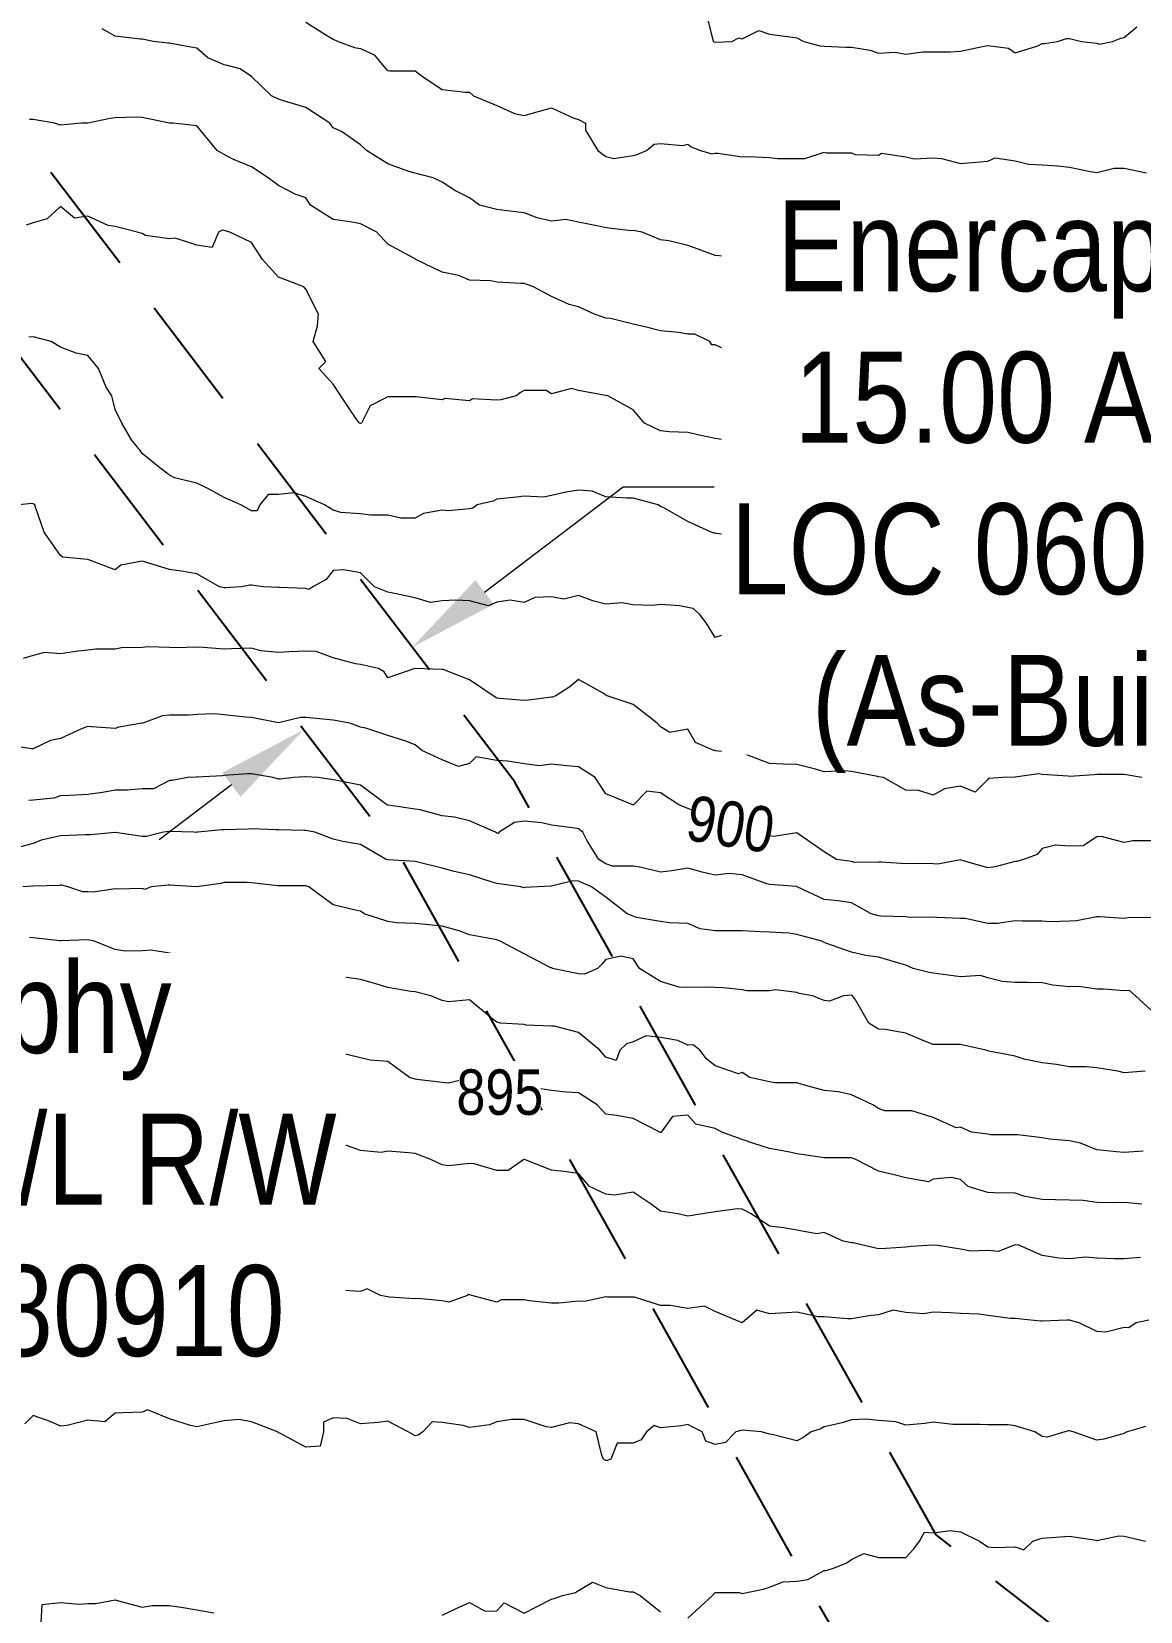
# Model space of a CAD drawing. Extents: x 537850 to 541798, y 6045627 to 6050132.
# Drawn here: x 540497.1 to 540619.1, y 6046927.3 to 6047101.1 of the extents above; entities that cross this region are included whole.
import ezdxf

# ---------------------------------------------------------------- set-up
doc = ezdxf.new("R2010")
doc.units = 0
doc.header["$LTSCALE"] = 5
doc.linetypes.add('DASHED2', pattern=[9.525, 6.35, -3.175])
doc.linetypes.add('foc-ACCESSROAD', pattern=[3.75, 2.5, -1.25])
doc.layers.add('C-RW-T', color=13, linetype='Continuous', lineweight=9)
doc.layers.add('F-AR-T', color=190, linetype='Continuous', lineweight=9)
doc.layers.add('Contour_Line_Intermediate', color=7, linetype='DASHED2', true_color=0xd9d9d9)
doc.layers.add('Contour_Line_Major', color=7, linetype='Continuous', true_color=0x6b6b6b)
doc.layers.add('F-AR', color=190, linetype='foc-ACCESSROAD')
doc.styles.add('80CG', font='ARIALN.TTF', dxfattribs={"height": 10})
doc.styles.get("Standard").update_dxf_attribs({"font": 'ARIALN.TTF'})
doc.dimstyles.new('Compass 5 000', dxfattribs={"dimscale": 5, "dimtxt": 9, "dimasz": 2, "dimexe": 0.2, "dimexo": 0.0625, "dimgap": 0.5, "dimtad": 0, "dimtih": 1, "dimtoh": 1, "dimzin": 0, "dimdsep": 46, "dimtxsty": '80CG', "dimcen": 0.1, "dimse1": 1, "dimse2": 1, "dimclrd": 256, "dimclrt": 256, "dimaunit": 1, "dimadec": 4, "dimazin": 0, "dimtfac": 0.06, "dimtofl": 0, "dimtmove": 0, "dimatfit": 1, "dimfxl": 0.2, "dimtolj": 1, "dimtzin": 0, "dimlwd": -1, "dimarcsym": 0})

# ---------------------------------------------------------------- blocks, each defined once
blk = doc.blocks.new('*D462')
at = {"layer": 'C-RW-T', "transparency": 16777216}
for p, q in [((540434.93, 6046972.53), (540443.89, 6046976.98)), ((540443.89, 6046976.98), (540453.89, 6046976.98)), ((540399.1, 6046954.75), (540390.14, 6046950.3))]:
    blk.add_line(p, q, dxfattribs=at)
for points in [[(540434.19, 6046974.03), (540435.67, 6046971.04), (540425.97, 6046968.09)], [(540398.36, 6046956.24), (540399.84, 6046953.26), (540408.06, 6046959.2)]]:
    blk.add_solid(points, dxfattribs=at)
at = {"layer": 'C-RW-T', "transparency": 16777216, "insert": (540493.43, 6046976.98), "char_height": 10, "attachment_point": 5, "style": '80CG', "bg_fill": 3, "box_fill_scale": 1.1, "bg_fill_color": 256, "bg_fill_true_color": 13158600, "bg_fill_transparency": 0}
blk.add_mtext('\\A1;Murphy\\P20.00 P/L R/W\\PPLA 180910', dxfattribs=at)
blk = doc.blocks.new('*D464')
at = {"layer": 'F-AR-T', "transparency": 16777216}
for p, q in [((540546.95, 6047039.43), (540562.2, 6047051.03)), ((540562.2, 6047051.03), (540572.2, 6047051.03)), ((540519.1, 6047018.24), (540511.14, 6047012.18))]:
    blk.add_line(p, q, dxfattribs=at)
for points in [[(540545.94, 6047040.75), (540547.96, 6047038.1), (540538.99, 6047033.37)], [(540518.09, 6047019.56), (540520.11, 6047016.91), (540527.06, 6047024.29)]]:
    blk.add_solid(points, dxfattribs=at)
at = {"layer": 'F-AR-T', "transparency": 16777216, "insert": (540606.5, 6047051.03), "char_height": 10, "attachment_point": 5, "style": '80CG', "bg_fill": 3, "box_fill_scale": 1.1, "bg_fill_color": 256, "bg_fill_true_color": 13158600, "bg_fill_transparency": 0}
blk.add_mtext('\\A1;Enercapita\\P15.00 A/R\\PLOC 060237\\P(As-Built)', dxfattribs=at)

msp = doc.modelspace()

# ---------------------------------------------------------------- linework, layer by layer
at = {"layer": 'Contour_Line_Intermediate', "linetype": 'Continuous', "lineweight": 13, "flags": 128}
for points, elevation in [([(540620.295, 6047072.2), (540618.793, 6047073.018), (540617.296, 6047073.287), (540617.027, 6047073.287), (540614.296, 6047073.126), (540614.2, 6047073.114), (540611.296, 6047073.48), (540610.855, 6047073.459), (540608.296, 6047073.839), (540607.289, 6047074.025), (540605.296, 6047074.191), (540603.99, 6047074.325), (540602.296, 6047074.281), (540601.192, 6047074.123), (540599.296, 6047073.852), (540598.535, 6047073.78), (540596.297, 6047074.243), (540594.745, 6047074.57), (540593.297, 6047074.274), (540591.894, 6047074.421), (540590.297, 6047074.51), (540588.278, 6047075.037), (540587.297, 6047075.202), (540585.458, 6047074.858), (540584.297, 6047074.968), (540582.142, 6047075.174), (540581.297, 6047075.35), (540578.732, 6047075.584), (540578.297, 6047075.588), (540575.929, 6047076.018), (540575.298, 6047076.176), (540575.068, 6047076.248), (540572.298, 6047076.478), (540570.434, 6047077.155), (540569.298, 6047077.567), (540567.233, 6047078.083), (540566.298, 6047078.177), (540564.271, 6047079.018), (540563.298, 6047079.207), (540563.125, 6047079.191), (540560.298, 6047079.513), (540559.658, 6047079.659), (540557.298, 6047080.124), (540555.9, 6047080.416), (540554.299, 6047080.245), (540552.723, 6047080.593), (540551.299, 6047081.148), (540548.851, 6047081.466), (540548.299, 6047081.537), (540546.376, 6047082.018), (540545.299, 6047082.796), (540543.743, 6047083.574), (540542.299, 6047084.537), (540541.289, 6047085.018), (540539.299, 6047085.528), (540538.601, 6047085.716), (540536.299, 6047086.536), (540533.959, 6047088.018), (540533.3, 6047088.638), (540531.222, 6047090.096), (540530.3, 6047090.498), (540529.94, 6047091.018), (540527.3, 6047092.734), (540524.849, 6047093.469), (540524.3, 6047093.668), (540523.519, 6047094.017), (540521.3, 6047096.17), (540520.075, 6047097.017), (540518.666, 6047097.383), (540518.3, 6047097.461), (540516.497, 6047098.214), (540515.3, 6047099.279), (540514.654, 6047099.371), (540512.301, 6047099.841), (540512.116, 6047099.832), (540510.545, 6047100.017), (540509.301, 6047100.266), (540509.064, 6047100.254), (540506.301, 6047100.599), (540504.904, 6047101.415)], 905.957), ([(540527.3, 6047102.155), (540529.67, 6047100.646), (540530.3, 6047100.269), (540530.837, 6047100.017), (540532.647, 6047099.364), (540533.3, 6047099.247), (540534.82, 6047098.538), (540536.087, 6047097.017), (540536.299, 6047096.827), (540536.523, 6047096.793), (540539.299, 6047096.793), (540540.137, 6047096.179), (540542.299, 6047094.724), (540544.87, 6047094.447), (540545.299, 6047094.447), (540545.731, 6047094.017), (540548.299, 6047092.958), (540550.225, 6047092.091), (540551.299, 6047091.861), (540552.976, 6047092.34), (540554.299, 6047092.719), (540556.693, 6047091.623), (540557.298, 6047091.435), (540558.064, 6047091.018), (540558.064, 6047090.252), (540559.405, 6047088.018), (540560.298, 6047087.363), (540561.165, 6047087.151), (540563.298, 6047087.467), (540563.746, 6047087.57), (540564.751, 6047088.018), (540565.588, 6047088.728), (540566.298, 6047088.806), (540568.755, 6047088.561), (540569.298, 6047088.716), (540569.691, 6047088.411), (540570.717, 6047088.018), (540571.931, 6047087.651), (540572.298, 6047087.727), (540572.605, 6047087.711), (540575.298, 6047087.321), (540575.962, 6047087.353), (540578.297, 6047087.25), (540579.172, 6047087.143), (540581.297, 6047087.132), (540582.183, 6047087.132), (540584.297, 6047087.834), (540584.548, 6047087.767), (540587.297, 6047087.767), (540587.72, 6047087.595), (540590.297, 6047087.504), (540590.593, 6047087.722), (540593.297, 6047087.33), (540594.211, 6047087.104), (540596.297, 6047087.213), (540597.192, 6047087.122), (540599.296, 6047086.59), (540600.613, 6047086.701), (540602.296, 6047086.843), (540603.102, 6047087.212), (540605.296, 6047086.888), (540606.796, 6047086.518), (540608.296, 6047086.426), (540609.992, 6047086.322), (540611.296, 6047086.171), (540613.612, 6047085.701), (540614.296, 6047085.61), (540616.22, 6047086.093), (540617.296, 6047086.093), (540619.762, 6047085.551)], 906.956), ([(540571.547, 6047102.267), (540572.08, 6047100.017), (540572.298, 6047099.93), (540574.142, 6047100.017), (540574.913, 6047100.402), (540575.298, 6047100.306), (540577.104, 6047101.21), (540578.297, 6047100.813), (540580.807, 6047100.507), (540581.297, 6047100.404), (540582.072, 6047100.017), (540583.813, 6047099.533), (540584.297, 6047099.511), (540586.683, 6047099.403), (540587.297, 6047099.403), (540589.345, 6047099.065), (540590.297, 6047098.742), (540592.112, 6047098.833), (540593.297, 6047098.611), (540595.146, 6047098.866), (540596.297, 6047098.884), (540598.163, 6047098.884), (540599.296, 6047098.959), (540601.724, 6047099.445), (540602.296, 6047099.559), (540604.562, 6047099.283), (540605.296, 6047098.782), (540607.817, 6047099.539), (540608.296, 6047099.808), (540608.535, 6047099.778), (540609.972, 6047100.017), (540610.965, 6047100.348), (540611.296, 6047100.348), (540612.602, 6047100.017), (540614.296, 6047099.815), (540614.582, 6047099.731), (540616.013, 6047100.017), (540616.929, 6047100.383), (540617.296, 6047100.444), (540618.697, 6047101.616)], 907.956), ([(540620.295, 6047048.681), (540617.403, 6047049.02), (540617.296, 6047049.025), (540617.289, 6047049.026), (540614.296, 6047049.026), (540614.286, 6047049.029), (540614.064, 6047049.02), (540611.623, 6047048.693), (540611.296, 6047048.884), (540608.432, 6047048.884), (540608.296, 6047048.894), (540608.062, 6047049.02), (540605.296, 6047050.095), (540603.99, 6047050.326), (540602.296, 6047050.698), (540600.303, 6047051.013), (540599.296, 6047051.214), (540596.37, 6047051.946), (540596.297, 6047051.935), (540594.928, 6047052.019), (540593.297, 6047052.101), (540593.178, 6047052.138), (540592.642, 6047052.019), (540590.557, 6047051.759), (540590.297, 6047051.773), (540588.683, 6047052.019), (540587.297, 6047052.355), (540586.721, 6047052.595), (540584.297, 6047053.322), (540582.435, 6047053.881), (540581.297, 6047054.223), (540578.6, 6047054.717), (540578.297, 6047054.666), (540577.944, 6047055.019), (540575.298, 6047055.829), (540574.261, 6047056.056), (540572.298, 6047056.338), (540570.903, 6047056.625), (540569.298, 6047056.979), (540567.238, 6047057.079), (540566.298, 6047057.166), (540564.544, 6047058.019), (540563.298, 6047059.476), (540560.52, 6047061.019), (540560.298, 6047061.062), (540560.25, 6047061.067), (540557.298, 6047061.597), (540556.5, 6047061.817), (540554.299, 6047061.24), (540553.709, 6047061.609), (540551.299, 6047061.609), (540550.906, 6047061.412), (540550.417, 6047061.019), (540548.745, 6047060.573), (540548.299, 6047060.549), (540545.622, 6047060.697), (540545.299, 6047060.471), (540542.576, 6047060.742), (540542.299, 6047060.604), (540539.384, 6047060.935), (540539.299, 6047060.907), (540536.412, 6047060.907), (540536.299, 6047060.907), (540534.374, 6047059.945), (540533.412, 6047058.019), (540533.318, 6047058.001), (540533.3, 6047057.999), (540533.209, 6047058.019), (540532.834, 6047058.484), (540531.125, 6047061.019), (540530.3, 6047062.324), (540528.711, 6047064.019), (540529.505, 6047064.813), (540528.101, 6047067.019), (540528.573, 6047068.746), (540528.67, 6047070.019), (540527.3, 6047072.749), (540527.08, 6047073.018), (540524.3, 6047074.077), (540522.532, 6047076.018), (540521.3, 6047077.911), (540518.927, 6047079.018), (540518.3, 6047079.222), (540518.08, 6047079.239), (540517.687, 6047079.018), (540516.982, 6047077.337), (540515.3, 6047077.596), (540512.934, 6047078.384), (540512.301, 6047078.294), (540509.646, 6047078.673), (540509.301, 6047078.87), (540508.754, 6047079.018), (540506.301, 6047079.654), (540505.564, 6047079.755), (540503.301, 6047080.81), (540501.846, 6047080.563), (540500.301, 6047081.874), (540498.836, 6047080.483), (540497.301, 6047080.05), (540496.513, 6047079.806)], 903.957), ([(540619.189, 6047038.127), (540617.296, 6047037.787), (540616.493, 6047037.823), (540614.296, 6047037.922), (540613.5, 6047037.816), (540611.296, 6047037.964), (540610.082, 6047038.234), (540608.296, 6047038.52), (540606.42, 6047038.896), (540605.296, 6047039.156), (540602.999, 6047039.317), (540602.296, 6047039.144), (540599.433, 6047039.884), (540599.296, 6047039.924), (540597.339, 6047040.02), (540596.297, 6047040.107), (540596.213, 6047040.104), (540593.297, 6047040.426), (540592.941, 6047040.375), (540592.16, 6047040.02), (540590.711, 6047039.606), (540590.297, 6047039.516), (540589.17, 6047040.02), (540587.297, 6047042.6), (540585.086, 6047042.231), (540584.297, 6047042.626), (540583.377, 6047043.02), (540581.297, 6047043.54), (540580.603, 6047043.714), (540578.297, 6047044.218), (540576.178, 6047045.139), (540575.298, 6047045.522), (540572.42, 6047045.898), (540572.298, 6047045.918), (540572.199, 6047045.921), (540571.866, 6047046.02), (540570.121, 6047046.843), (540569.298, 6047047.195), (540566.594, 6047048.724), (540566.298, 6047048.866), (540566.038, 6047049.02), (540563.298, 6047049.783), (540562.568, 6047049.75), (540560.298, 6047049.931), (540558.779, 6047050.539), (540557.298, 6047050.631), (540555.896, 6047050.422), (540554.299, 6047050.062), (540553.43, 6047049.889), (540551.299, 6047050.001), (540550.452, 6047049.867), (540548.299, 6047049.652), (540547.889, 6047049.43), (540546.129, 6047049.02), (540545.646, 6047048.672), (540545.299, 6047048.578), (540542.954, 6047048.364), (540542.299, 6047048.458), (540540.248, 6047048.071), (540539.299, 6047047.574), (540537.745, 6047047.574), (540536.299, 6047047.887), (540534.433, 6047047.887), (540533.3, 6047048.029), (540531.135, 6047048.185), (540530.3, 6047048.437), (540529.353, 6047049.02), (540527.3, 6047049.94), (540525.966, 6047050.354), (540524.3, 6047050.169), (540523.147, 6047050.172), (540522.221, 6047049.02), (540521.951, 6047048.368), (540521.3, 6047048.356), (540520.155, 6047049.02), (540518.3, 6047049.844), (540516.495, 6047050.825), (540515.3, 6047051.406), (540512.843, 6047052.019), (540512.301, 6047052.291), (540511.215, 6047053.105), (540509.301, 6047054.671), (540509.053, 6047055.019), (540508.127, 6047056.193), (540507.036, 6047058.019), (540506.301, 6047059.506), (540505.945, 6047061.019), (540505.344, 6047061.976), (540504.475, 6047064.019), (540503.301, 6047065.454), (540502.021, 6047065.739), (540500.301, 6047066.384), (540499.291, 6047067.019), (540497.301, 6047067.519), (540496.825, 6047067.495)], 902.957), ([(540620.295, 6047026.078), (540618.299, 6047027.017), (540617.296, 6047027.414), (540615.435, 6047026.882), (540614.296, 6047027.089), (540612.311, 6047027.006), (540611.296, 6047026.47), (540609.743, 6047026.573), (540608.296, 6047026.332), (540607.085, 6047026.231), (540605.296, 6047026.652), (540603.511, 6047026.806), (540602.296, 6047027.266), (540599.601, 6047028.021), (540599.422, 6047028.146), (540599.296, 6047028.234), (540598.87, 6047028.021), (540597.155, 6047027.163), (540596.297, 6047027.306), (540594.32, 6047028.021), (540593.756, 6047028.48), (540593.297, 6047028.761), (540590.392, 6047028.116), (540590.297, 6047028.095), (540588.312, 6047029.036), (540588.151, 6047031.02), (540587.297, 6047031.68), (540586.637, 6047031.68), (540584.297, 6047031.942), (540583.26, 6047032.058), (540581.297, 6047032.37), (540579.434, 6047032.883), (540578.297, 6047032.726), (540576.354, 6047034.02), (540575.298, 6047034.724), (540574.241, 6047035.077), (540572.298, 6047034.429), (540571.33, 6047036.052), (540570.582, 6047037.02), (540569.889, 6047037.611), (540569.298, 6047037.746), (540568.405, 6047037.913), (540566.298, 6047038.063), (540565.373, 6047037.945), (540563.298, 6047038.029), (540562.065, 6047038.254), (540560.298, 6047038.112), (540558.861, 6047038.458), (540557.298, 6047039.063), (540555.654, 6047038.665), (540554.299, 6047038.921), (540552.475, 6047038.844), (540551.299, 6047038.281), (540549.762, 6047038.557), (540548.299, 6047038.308), (540547.395, 6047037.924), (540545.299, 6047038.474), (540543.778, 6047038.541), (540542.299, 6047038.469), (540541.017, 6047038.302), (540539.299, 6047038.793), (540537.043, 6047039.277), (540536.299, 6047039.436), (540534.832, 6047040.02), (540533.3, 6047041.552), (540531.424, 6047041.896), (540530.3, 6047041.826), (540529.514, 6047040.805), (540528.042, 6047040.02), (540527.619, 6047039.701), (540527.3, 6047039.843), (540524.39, 6047039.93), (540524.3, 6047039.921), (540522.599, 6047040.02), (540521.3, 6047040.18), (540521.113, 6047040.207), (540520.178, 6047040.02), (540518.418, 6047039.902), (540518.3, 6047039.89), (540517.799, 6047040.02), (540515.3, 6047041.459), (540513.6, 6047041.721), (540512.301, 6047041.921), (540509.555, 6047042.766), (540509.301, 6047042.829), (540506.935, 6047042.386), (540506.301, 6047041.891), (540503.308, 6047043.013), (540503.301, 6047043.016), (540503.298, 6047043.017), (540503.264, 6047043.02), (540500.571, 6047043.29), (540500.301, 6047043.444), (540498.52, 6047046.02), (540497.538, 6047048.783), (540497.467, 6047049.02), (540497.301, 6047049.16), (540497.129, 6047049.192), (540495.756, 6047049.02)], 901.957), ([(540619.252, 6047019.021), (540617.296, 6047019.352), (540616.94, 6047019.377), (540614.296, 6047019.377), (540613.985, 6047019.331), (540611.296, 6047019.157), (540611.15, 6047019.167), (540608.296, 6047019.371), (540607.887, 6047019.43), (540605.296, 6047019.059), (540605.262, 6047019.055), (540603.942, 6047019.021), (540602.389, 6047018.929), (540602.296, 6047018.825), (540600.895, 6047017.423), (540599.296, 6047018.081), (540597.546, 6047017.772), (540596.297, 6047017.099), (540594.702, 6047017.615), (540593.297, 6047017.648), (540590.826, 6047019.021), (540590.297, 6047019.123), (540590.176, 6047019.142), (540587.297, 6047019.687), (540586.547, 6047019.771), (540584.297, 6047019.673), (540583.36, 6047019.958), (540581.297, 6047020.449), (540579.811, 6047020.508), (540578.297, 6047020.567), (540575.799, 6047021.519), (540575.298, 6047021.637), (540572.333, 6047021.986), (540572.298, 6047021.995), (540572.278, 6047022.001), (540572.174, 6047022.021), (540570.153, 6047022.876), (540569.298, 6047024.351), (540567.342, 6047023.977), (540566.298, 6047024.594), (540565.948, 6047025.021), (540563.298, 6047027.068), (540560.441, 6047028.021), (540560.298, 6047028.109), (540560.012, 6047028.307), (540557.298, 6047029.814), (540556.317, 6047029.002), (540554.793, 6047028.021), (540554.429, 6047027.89), (540554.299, 6047027.882), (540551.767, 6047027.552), (540551.299, 6047027.513), (540548.58, 6047027.74), (540548.299, 6047027.752), (540547.902, 6047028.021), (540545.299, 6047029.782), (540542.406, 6047030.914), (540542.299, 6047030.927), (540539.302, 6047031.018), (540539.299, 6047031.016), (540539.29, 6047031.011), (540536.299, 6047030.015), (540535.922, 6047030.643), (540535.294, 6047031.02), (540533.3, 6047031.469), (540532.765, 6047031.555), (540530.3, 6047032.216), (540528.432, 6047032.889), (540527.3, 6047032.944), (540525.466, 6047032.854), (540524.3, 6047032.798), (540522.339, 6047032.981), (540521.3, 6047033.279), (540519.125, 6047033.196), (540518.3, 6047033.165), (540515.993, 6047033.327), (540515.3, 6047033.385), (540513.022, 6047033.299), (540512.301, 6047033.324), (540509.913, 6047033.408), (540509.301, 6047033.333), (540507.03, 6047033.291), (540506.301, 6047033.136), (540504.185, 6047033.136), (540503.301, 6047033.041), (540502.203, 6047032.923), (540500.301, 6047032.631), (540498.528, 6047032.793), (540497.301, 6047032.454), (540496.188, 6047032.134)], 900.957), ([(540620.295, 6047003.63), (540617.721, 6047003.596), (540617.296, 6047003.505), (540614.597, 6047003.72), (540614.296, 6047003.707), (540612.067, 6047003.251), (540611.296, 6047003.236), (540609.164, 6047003.154), (540608.296, 6047003.241), (540606.077, 6047003.241), (540605.296, 6047003.266), (540603.364, 6047002.954), (540602.296, 6047002.955), (540599.811, 6047003.507), (540599.296, 6047003.525), (540596.704, 6047003.614), (540596.297, 6047003.653), (540593.686, 6047003.632), (540593.297, 6047003.702), (540590.545, 6047003.774), (540590.297, 6047003.808), (540589.478, 6047004.022), (540587.297, 6047005.243), (540585.86, 6047005.458), (540584.297, 6047005.623), (540581.344, 6047007.022), (540581.297, 6047007.033), (540581.285, 6047007.033), (540578.297, 6047007.248), (540577.98, 6047007.339), (540575.298, 6047008.331), (540573.854, 6047008.465), (540572.298, 6047008.288), (540570.895, 6047008.619), (540569.298, 6047009.065), (540567.561, 6047008.759), (540566.298, 6047008.619), (540564.196, 6047009.124), (540563.298, 6047009.296), (540561.024, 6047009.296), (540560.298, 6047009.538), (540559.53, 6047010.021), (540558.249, 6047012.071), (540557.755, 6047013.021), (540557.298, 6047013.379), (540556.875, 6047013.445), (540554.299, 6047013.795), (540553.257, 6047014.062), (540551.299, 6047014.218), (540550.23, 6047014.091), (540548.558, 6047013.021), (540548.457, 6047012.863), (540548.299, 6047012.903), (540548.156, 6047013.021), (540545.299, 6047014.267), (540543.658, 6047014.662), (540542.299, 6047014.834), (540539.856, 6047015.464), (540539.299, 6047015.566), (540536.344, 6047015.976), (540536.299, 6047015.985), (540536.183, 6047016.021), (540533.3, 6047018.184), (540530.564, 6047018.757), (540530.3, 6047018.764), (540528.631, 6047019.021), (540527.3, 6047019.11), (540527.211, 6047019.11), (540525.969, 6047019.021), (540524.467, 6047018.854), (540524.3, 6047018.854), (540523.685, 6047019.021), (540521.3, 6047019.439), (540520.868, 6047019.453), (540518.3, 6047019.269), (540518.105, 6047019.216), (540515.3, 6047019.082), (540515.233, 6047019.088), (540514.261, 6047019.021), (540512.602, 6047018.72), (540512.301, 6047018.694), (540510.518, 6047017.803), (540509.301, 6047017.803), (540507.68, 6047017.642), (540506.301, 6047017.657), (540504.938, 6047017.385), (540503.301, 6047017.151), (540501.337, 6047017.057), (540500.301, 6047017.008), (540499.569, 6047016.754), (540497.301, 6047016.555), (540496.806, 6047016.517)], 898.957), ([(540620.295, 6046993.395), (540618.555, 6046995.022), (540617.874, 6046995.601), (540617.296, 6046995.558), (540615.037, 6046995.763), (540614.296, 6046995.763), (540612.305, 6046996.032), (540611.296, 6046996.004), (540609.473, 6046996.199), (540608.296, 6046996.426), (540606.759, 6046996.485), (540605.296, 6046996.485), (540603.866, 6046996.592), (540602.296, 6046997.003), (540601.515, 6046997.241), (540599.296, 6046997.102), (540598.501, 6046997.226), (540596.297, 6046997.494), (540595.837, 6046997.562), (540594.096, 6046998.022), (540593.297, 6046998.371), (540592.776, 6046998.543), (540590.297, 6046999.265), (540588.872, 6046999.447), (540587.297, 6046999.827), (540584.499, 6047000.82), (540584.297, 6047000.898), (540584.063, 6047001.022), (540581.297, 6047001.764), (540580.409, 6047001.91), (540578.297, 6047002.012), (540577.249, 6047002.071), (540575.298, 6047002.179), (540574.14, 6047002.179), (540572.298, 6047002.179), (540570.652, 6047002.376), (540569.298, 6047002.972), (540567.276, 6047003.044), (540566.298, 6047003.197), (540563.674, 6047003.646), (540563.298, 6047003.795), (540562.633, 6047004.022), (540560.298, 6047005.865), (540558.729, 6047007.022), (540557.298, 6047007.631), (540556.644, 6047007.676), (540554.299, 6047007.084), (540554.253, 6047007.067), (540552.776, 6047007.022), (540551.391, 6047006.929), (540551.299, 6047006.908), (540550.93, 6047007.022), (540548.299, 6047007.367), (540547.787, 6047007.534), (540545.299, 6047008.308), (540543.618, 6047008.702), (540542.299, 6047009.075), (540539.599, 6047009.722), (540539.299, 6047009.784), (540536.343, 6047009.978), (540536.299, 6047009.982), (540536.143, 6047010.021), (540533.3, 6047011.646), (540531.346, 6047011.975), (540530.3, 6047012.26), (540528.269, 6047013.021), (540527.3, 6047013.197), (540527.124, 6047013.197), (540524.3, 6047013.28), (540524.038, 6047013.284), (540521.3, 6047013.395), (540520.956, 6047013.366), (540518.3, 6047013.294), (540518.058, 6047013.264), (540515.398, 6047013.021), (540515.316, 6047013.006), (540515.3, 6047012.999), (540514.962, 6047013.021), (540512.301, 6047013.088), (540512.234, 6047013.088), (540511.635, 6047013.021), (540509.768, 6047012.554), (540509.301, 6047012.554), (540506.348, 6047012.974), (540506.301, 6047012.981), (540503.611, 6047012.712), (540503.301, 6047012.712), (540503.005, 6047012.725), (540500.301, 6047012.613), (540498.169, 6047012.154), (540497.301, 6047011.757), (540495.913, 6047011.41)], 897.957), ([(540619.61, 6046986.708), (540617.296, 6046986.552), (540616.607, 6046986.711), (540614.296, 6046987.097), (540613.117, 6046987.201), (540611.296, 6046987.211), (540609.843, 6046987.475), (540608.296, 6046987.63), (540606.286, 6046988.032), (540605.296, 6046988.363), (540602.4, 6046988.919), (540602.296, 6046988.951), (540602.095, 6046989.022), (540599.296, 6046989.674), (540598.674, 6046989.645), (540596.297, 6046989.645), (540595.264, 6046990.055), (540593.297, 6046990.913), (540591.029, 6046991.29), (540590.297, 6046991.357), (540589.231, 6046992.022), (540587.751, 6046994.568), (540587.437, 6046995.022), (540587.357, 6046995.082), (540587.297, 6046995.089), (540586.424, 6046995.022), (540584.877, 6046994.442), (540584.297, 6046994.49), (540583.021, 6046995.022), (540581.558, 6046995.283), (540581.297, 6046995.381), (540578.945, 6046995.67), (540578.297, 6046995.551), (540575.826, 6046995.551), (540575.298, 6046995.668), (540573.179, 6046995.904), (540572.298, 6046995.934), (540571.369, 6046995.951), (540569.298, 6046995.915), (540568.336, 6046995.984), (540566.298, 6046996.59), (540563.974, 6046998.022), (540563.298, 6046999.087), (540561.954, 6046999.366), (540560.298, 6046999.016), (540559.839, 6046998.482), (540559.358, 6046998.022), (540557.923, 6046997.398), (540557.298, 6046997.434), (540554.407, 6046998.022), (540554.299, 6046998.082), (540554.227, 6046998.094), (540551.299, 6046999.638), (540548.676, 6047001.022), (540548.299, 6047001.159), (540548.108, 6047001.213), (540545.299, 6047001.724), (540544.168, 6047002.153), (540542.299, 6047002.676), (540540.47, 6047002.851), (540539.299, 6047002.963), (540537.277, 6047003.044), (540536.299, 6047003.184), (540533.693, 6047004.022), (540533.3, 6047004.344), (540532.915, 6047004.406), (540530.3, 6047005.014), (540527.623, 6047007.022), (540527.3, 6047007.105), (540527.203, 6047007.119), (540524.3, 6047007.119), (540524.208, 6047007.114), (540521.3, 6047007.435), (540520.848, 6047007.474), (540518.3, 6047007.474), (540517.933, 6047007.389), (540515.3, 6047007.023), (540515.299, 6047007.023), (540512.301, 6047007.193), (540512.129, 6047007.193), (540510.29, 6047007.022), (540509.597, 6047006.725), (540509.301, 6047006.824), (540506.571, 6047006.752), (540506.301, 6047006.803), (540503.899, 6047006.424), (540503.301, 6047006.473), (540502.753, 6047006.473), (540501.108, 6047007.022), (540500.453, 6047007.173), (540500.301, 6047007.178), (540500.18, 6047007.143), (540497.301, 6047007.08), (540497.243, 6047007.08), (540496.167, 6047007.022)], 896.957), ([(540619.404, 6046977.914), (540617.296, 6046977.771), (540616.47, 6046977.849), (540614.296, 6046978.052), (540612.51, 6046978.808), (540611.296, 6046979.049), (540609.078, 6046979.241), (540608.296, 6046979.392), (540605.619, 6046979.701), (540605.296, 6046979.726), (540602.586, 6046979.734), (540602.296, 6046979.782), (540600.493, 6046980.023), (540599.296, 6046980.555), (540598.818, 6046980.502), (540596.297, 6046981.622), (540593.95, 6046982.369), (540593.297, 6046982.355), (540590.965, 6046982.355), (540590.297, 6046982.601), (540589.639, 6046983.023), (540587.297, 6046984.123), (540585.866, 6046984.453), (540584.297, 6046984.596), (540582.132, 6046985.188), (540581.297, 6046985.443), (540578.867, 6046985.453), (540578.297, 6046985.537), (540576.128, 6046986.023), (540575.298, 6046986.576), (540574.883, 6046986.438), (540572.298, 6046987.299), (540571.345, 6046988.07), (540570.626, 6046989.022), (540569.893, 6046989.618), (540569.298, 6046989.584), (540568.221, 6046990.1), (540566.298, 6046990.445), (540564.717, 6046990.603), (540563.298, 6046989.952), (540562.578, 6046989.743), (540561.845, 6046989.022), (540561.432, 6046987.888), (540560.298, 6046988.249), (540559.644, 6046989.022), (540557.298, 6046990.977), (540554.655, 6046991.666), (540554.299, 6046991.665), (540551.536, 6046991.785), (540551.299, 6046991.859), (540548.684, 6046992.022), (540548.299, 6046992.099), (540547.898, 6046992.424), (540545.299, 6046994.569), (540542.964, 6046994.358), (540542.299, 6046994.491), (540541.03, 6046995.022), (540539.299, 6046995.457), (540538.827, 6046995.495), (540536.299, 6046995.946), (540535.006, 6046996.315), (540533.3, 6046996.803), (540531.236, 6046997.085), (540530.3, 6046997.151), (540527.893, 6046997.429), (540527.3, 6046997.402), (540524.807, 6046997.515), (540524.3, 6046997.578), (540521.525, 6046997.798), (540521.3, 6046997.786), (540520.059, 6046998.022), (540518.3, 6046998.587), (540517.773, 6046998.549), (540515.3, 6046998.979), (540514.124, 6046999.198), (540512.301, 6046999.701), (540510.289, 6047000.033), (540509.301, 6046999.963), (540507.413, 6046999.91), (540506.301, 6047000.117), (540503.993, 6047001.022), (540503.301, 6047001.173), (540500.361, 6047001.081), (540500.301, 6047001.081), (540500.248, 6047001.075), (540497.301, 6047001.388), (540496.894, 6047001.429)], 895.957), ([(540619.108, 6046966.211), (540617.296, 6046966.083), (540616.237, 6046966.083), (540614.296, 6046966.146), (540613.047, 6046966.272), (540611.296, 6046966.071), (540610.156, 6046966.163), (540608.296, 6046966.441), (540605.725, 6046967.594), (540605.296, 6046967.621), (540603.427, 6046966.892), (540602.296, 6046966.987), (540600.412, 6046966.908), (540599.296, 6046967.124), (540596.79, 6046967.53), (540596.297, 6046967.581), (540593.888, 6046967.432), (540593.297, 6046967.374), (540591.104, 6046967.217), (540590.297, 6046967.189), (540587.496, 6046967.825), (540587.297, 6046967.819), (540586.409, 6046968.023), (540584.297, 6046968.983), (540583.485, 6046968.835), (540581.297, 6046969.246), (540579.826, 6046969.494), (540578.297, 6046969.668), (540576.265, 6046971.023), (540575.298, 6046971.533), (540574.76, 6046971.561), (540572.298, 6046971.253), (540570.938, 6046971.023), (540569.298, 6046970.777), (540568.19, 6046971.023), (540566.298, 6046971.303), (540565.172, 6046972.149), (540563.298, 6046973.394), (540561.237, 6046973.085), (540560.298, 6046973.193), (540558.499, 6046974.023), (540557.298, 6046975.476), (540555.653, 6046975.669), (540554.299, 6046975.839), (540551.335, 6046977.023), (540551.299, 6046977.028), (540551.294, 6046977.028), (540551.269, 6046977.023), (540549.535, 6046975.787), (540548.299, 6046975.787), (540545.805, 6046976.517), (540545.299, 6046976.548), (540543.026, 6046976.296), (540542.299, 6046976.417), (540541.05, 6046977.023), (540539.299, 6046977.662), (540538.569, 6046977.754), (540536.299, 6046977.905), (540535.564, 6046977.758), (540533.3, 6046977.984), (540531.774, 6046978.549), (540530.3, 6046978.595), (540528.84, 6046978.482), (540527.3, 6046978.675), (540525.745, 6046978.578), (540524.3, 6046978.578), (540522.428, 6046978.895), (540521.3, 6046979.028), (540519.295, 6046979.028), (540518.3, 6046979.139), (540516.17, 6046979.154), (540515.3, 6046979.401), (540513.358, 6046980.023), (540512.301, 6046980.587), (540511.803, 6046980.521), (540509.301, 6046980.187), (540509.041, 6046980.282), (540506.301, 6046981.022), (540504.857, 6046981.466), (540503.301, 6046981.75), (540500.501, 6046980.222), (540500.301, 6046980.356), (540498.195, 6046983.023), (540497.301, 6046983.249), (540497.041, 6046983.283)], 893.957), ([(540620.008, 6046959.311), (540618.639, 6046959.024), (540617.822, 6046958.497), (540617.296, 6046958.519), (540615.3, 6046958.02), (540614.296, 6046958.083), (540612.354, 6046959.024), (540611.296, 6046959.338), (540610.981, 6046959.338), (540608.296, 6046959.231), (540608.089, 6046959.231), (540605.296, 6046959.529), (540604.808, 6046959.512), (540602.296, 6046959.823), (540601.321, 6046960), (540599.296, 6046960.071), (540598.169, 6046960.151), (540596.297, 6046960.22), (540595.278, 6046960.042), (540593.297, 6046960.182), (540591.894, 6046960.427), (540590.297, 6046959.904), (540589.479, 6046959.842), (540587.297, 6046959.457), (540586.864, 6046959.457), (540584.297, 6046959.695), (540583.626, 6046959.695), (540581.297, 6046960.201), (540580.174, 6046960.147), (540578.297, 6046960.023), (540576.88, 6046960.442), (540575.298, 6046959.034), (540575.283, 6046959.038), (540572.298, 6046960.27), (540571.146, 6046960.872), (540569.298, 6046960.598), (540567.367, 6046960.955), (540566.298, 6046960.955), (540563.446, 6046961.876), (540563.298, 6046961.857), (540560.465, 6046961.857), (540560.298, 6046961.894), (540557.947, 6046961.375), (540557.298, 6046961.412), (540555.108, 6046961.215), (540554.299, 6046961.21), (540551.856, 6046961.466), (540551.299, 6046961.55), (540548.773, 6046961.55), (540548.299, 6046961.296), (540545.55, 6046962.024), (540545.299, 6046962.111), (540545.125, 6046962.198), (540545.082, 6046962.024), (540543.002, 6046961.321), (540542.299, 6046961.463), (540539.598, 6046961.725), (540539.299, 6046961.669), (540536.466, 6046961.857), (540536.299, 6046961.878), (540535.518, 6046962.024), (540534.039, 6046962.763), (540533.3, 6046962.467), (540530.919, 6046962.643), (540530.3, 6046963.021), (540528.869, 6046963.593), (540527.3, 6046964.021), (540525.461, 6046963.185), (540524.3, 6046963.417), (540523.492, 6046964.215), (540521.3, 6046964.744), (540521.077, 6046964.8), (540518.3, 6046964.007), (540517.278, 6046964.002), (540516.706, 6046965.024), (540515.3, 6046965.88), (540514.628, 6046965.697), (540512.301, 6046965.697), (540511.223, 6046966.101), (540509.301, 6046966.101), (540507.955, 6046966.369), (540506.301, 6046966.88), (540503.662, 6046967.662), (540503.301, 6046967.769), (540503.08, 6046967.802), (540500.301, 6046967.802), (540497.691, 6046968.023), (540497.301, 6046968.126), (540497.228, 6046968.097), (540497.045, 6046968.023)], 892.957), ([(540619.697, 6046947.623), (540617.637, 6046947.024), (540617.378, 6046946.942), (540617.296, 6046946.869), (540615.083, 6046946.237), (540614.296, 6046946.139), (540611.675, 6046947.024), (540611.296, 6046947.138), (540611.182, 6046947.138), (540610.784, 6046947.024), (540608.849, 6046946.471), (540608.296, 6046946.526), (540607.466, 6046947.024), (540605.296, 6046947.71), (540604.526, 6046947.794), (540602.296, 6046947.805), (540601.467, 6046947.854), (540599.296, 6046947.854), (540598.467, 6046947.854), (540596.297, 6046948.095), (540595.362, 6046947.96), (540593.297, 6046947.786), (540592.184, 6046948.137), (540590.297, 6046948.272), (540588.892, 6046948.429), (540587.297, 6046948.373), (540586.285, 6046948.036), (540584.297, 6046947.577), (540583.938, 6046947.384), (540582.86, 6046947.024), (540581.949, 6046946.373), (540581.297, 6046946.047), (540578.59, 6046946.732), (540578.297, 6046946.775), (540577.423, 6046947.024), (540575.298, 6046947.237), (540575.121, 6046947.201), (540574.59, 6046947.024), (540573.444, 6046945.879), (540572.298, 6046945.65), (540571.289, 6046946.015), (540570.869, 6046947.024), (540569.845, 6046947.572), (540569.298, 6046947.865), (540568.61, 6046947.712), (540566.298, 6046947.481), (540565.591, 6046947.731), (540564.755, 6046947.024), (540564.167, 6046946.156), (540563.298, 6046945.794), (540561.529, 6046945.794), (540560.822, 6046944.025), (540560.427, 6046943.896), (540560.298, 6046943.896), (540560.036, 6046944.025), (540559.862, 6046944.461), (540559.221, 6046947.024), (540557.298, 6046947.929), (540556.288, 6046948.035), (540554.299, 6046947.501), (540553.726, 6046947.597), (540551.299, 6046948.406), (540549.918, 6046948.406), (540548.299, 6046948.157), (540547.496, 6046947.828), (540545.299, 6046947.508), (540544.596, 6046947.728), (540542.299, 6046948.081), (540541.19, 6046948.134), (540540.146, 6046947.024), (540539.651, 6046946.673), (540539.299, 6046946.609), (540538.528, 6046947.024), (540536.299, 6046948.224), (540535.259, 6046948.065), (540533.3, 6046947.924), (540531.818, 6046948.506), (540530.3, 6046948.59), (540529.216, 6046948.108), (540529.216, 6046947.024), (540528.857, 6046945.468), (540527.3, 6046945.364), (540524.429, 6046946.895), (540524.3, 6046946.924), (540524.156, 6046947.024), (540521.3, 6046948.145), (540519.921, 6046948.404), (540518.3, 6046948.269), (540517.281, 6046948.044), (540515.3, 6046947.606), (540514.603, 6046947.722), (540512.301, 6046948.489), (540509.859, 6046949.466), (540509.301, 6046949.187), (540507.198, 6046949.127), (540506.301, 6046949.101), (540505.168, 6046948.157), (540503.301, 6046948.313), (540501.019, 6046947.743), (540500.301, 6046947.671), (540499.161, 6046948.165), (540497.301, 6046948.854), (540496.386, 6046947.939)], 891.957), ([(540569.298, 6046926.557), (540572.032, 6046929.025), (540572.298, 6046929.364), (540574.959, 6046929.364), (540575.298, 6046929.262), (540577.6, 6046929.723), (540578.297, 6046929.955), (540579.786, 6046930.536), (540581.297, 6046930.601), (540582.518, 6046930.804), (540584.297, 6046931.792), (540584.53, 6046931.792), (540585.344, 6046932.025), (540586.739, 6046932.584), (540587.297, 6046933.002), (540588.677, 6046933.645), (540590.297, 6046933.212), (540592.11, 6046933.212), (540593.297, 6046933.212), (540594.159, 6046934.163), (540594.772, 6046935.025), (540595.327, 6046935.994), (540596.297, 6046935.942), (540598.152, 6046936.169), (540599.296, 6046936.057), (540601.394, 6046935.025), (540602.296, 6046934.38), (540603.024, 6046934.297), (540605.296, 6046934.373), (540606.274, 6046934.047), (540607.253, 6046935.025), (540608.035, 6046935.286), (540608.296, 6046935.346), (540610.783, 6046935.538), (540611.296, 6046935.577), (540614.208, 6046935.112), (540614.296, 6046935.09), (540616.731, 6046935.59), (540617.296, 6046935.56), (540619.66, 6046935.025)], 890.957), ([(540542.299, 6046926.877), (540543.767, 6046927.557), (540545.299, 6046928.269), (540547.022, 6046927.303), (540548.299, 6046927.363), (540549.088, 6046928.236), (540551.299, 6046927.103), (540552.57, 6046927.755), (540554.299, 6046928.641), (540554.606, 6046928.717), (540555.527, 6046929.025), (540556.95, 6046929.373), (540557.298, 6046929.567), (540558.812, 6046930.512), (540560.298, 6046929.904), (540562.891, 6046929.432), (540563.298, 6046929.432), (540564.064, 6046929.025), (540566.298, 6046927.225)], 890.957), ([(540498.183, 6046926.025), (540498.282, 6046928.045), (540500.301, 6046928.269), (540502.351, 6046928.075), (540503.301, 6046928.151), (540504.176, 6046928.151), (540506.301, 6046928.553), (540506.951, 6046928.375), (540509.301, 6046927.743), (540510.378, 6046927.948), (540512.301, 6046927.948), (540513.583, 6046927.743), (540515.3, 6046927.468), (540517.182, 6046927.144)], 890.957)]:
    msp.add_lwpolyline(points, dxfattribs=dict(at, elevation=elevation))
at = {"layer": 'Contour_Line_Major', "linetype": 'Continuous', "lineweight": 15, "flags": 128}
for points, elevation in [([(540619.134, 6047059.181), (540617.296, 6047059.8), (540615.693, 6047059.622), (540614.296, 6047059.622), (540611.983, 6047061.019), (540611.296, 6047061.52), (540611.024, 6047061.291), (540608.296, 6047061.458), (540607.758, 6047061.557), (540605.296, 6047061.357), (540604.854, 6047061.461), (540602.296, 6047062.114), (540600.994, 6047062.321), (540599.296, 6047063.186), (540596.908, 6047063.407), (540596.297, 6047063.251), (540594.081, 6047063.235), (540593.297, 6047063.292), (540590.881, 6047063.435), (540590.297, 6047063.469), (540588.106, 6047063.21), (540587.297, 6047063.308), (540585.11, 6047063.206), (540584.297, 6047063.168), (540581.682, 6047064.019), (540581.297, 6047064.355), (540581.008, 6047064.308), (540578.297, 6047064.497), (540577.342, 6047064.974), (540575.298, 6047065.741), (540573.001, 6047066.315), (540572.298, 6047066.635), (540571.935, 6047066.656), (540571.745, 6047067.019), (540570.088, 6047067.809), (540569.298, 6047067.797), (540568.315, 6047068.002), (540566.298, 6047068.194), (540564.728, 6047068.588), (540563.298, 6047068.894), (540560.797, 6047069.52), (540560.298, 6047069.579), (540559.052, 6047070.019), (540557.298, 6047070.818), (540556.256, 6047071.061), (540554.299, 6047071.967), (540552.322, 6047073.018), (540551.299, 6047073.384), (540550.946, 6047073.371), (540548.299, 6047073.542), (540547.629, 6047073.688), (540545.299, 6047073.758), (540544.066, 6047074.251), (540542.299, 6047074.623), (540539.379, 6047076.018), (540539.299, 6047076.099), (540539.155, 6047076.163), (540536.299, 6047077.72), (540535.109, 6047079.018), (540533.3, 6047079.944), (540532.148, 6047080.17), (540530.3, 6047080.436), (540527.811, 6047082.018), (540527.3, 6047082.812), (540526.108, 6047083.21), (540524.3, 6047084.183), (540523.161, 6047085.018), (540521.3, 6047086.229), (540519.248, 6047087.07), (540518.3, 6047087.579), (540517.547, 6047088.018), (540515.3, 6047090.728), (540512.694, 6047091.018), (540512.301, 6047091.041), (540512.283, 6047091.035), (540509.301, 6047091.652), (540508.642, 6047091.677), (540506.301, 6047091.599), (540505.778, 6047091.541), (540503.301, 6047091.045), (540502.615, 6047091.018), (540500.301, 6047090.807), (540499.656, 6047091.018), (540497.301, 6047091.42), (540496.878, 6047091.44)], 904.957), ([(540620.295, 6047012.051), (540618.26, 6047012.057), (540617.296, 6047011.867), (540614.779, 6047012.538), (540614.296, 6047012.489), (540612.794, 6047011.523), (540611.296, 6047011.482), (540609.739, 6047011.579), (540608.296, 6047011.218), (540607.744, 6047010.574), (540606.245, 6047010.021), (540605.508, 6047009.81), (540605.296, 6047009.788), (540603.098, 6047009.22), (540602.296, 6047009.09), (540599.371, 6047009.946), (540599.296, 6047009.963), (540596.805, 6047009.513), (540596.297, 6047009.528), (540593.735, 6047009.583), (540593.297, 6047009.519), (540590.613, 6047009.705), (540590.297, 6047009.716), (540587.643, 6047009.675), (540587.297, 6047009.786), (540585.671, 6047010.021), (540584.297, 6047010.846), (540581.548, 6047012.771), (540581.297, 6047012.964), (540578.768, 6047012.551), (540578.297, 6047012.603), (540577.507, 6047013.021), (540575.298, 6047013.562), (540574.527, 6047013.792), (540572.298, 6047014.154), (540571.198, 6047014.922), (540569.298, 6047015.632), (540568.31, 6047016.021), (540566.298, 6047017.333), (540564.8, 6047017.519), (540563.323, 6047016.021), (540563.308, 6047016.011), (540563.298, 6047016.011), (540563.247, 6047016.021), (540560.298, 6047017.249), (540559.117, 6047019.021), (540557.298, 6047020.19), (540555.992, 6047020.328), (540554.299, 6047020.505), (540553, 6047020.32), (540551.299, 6047020.55), (540549.474, 6047020.846), (540548.299, 6047020.917), (540546.029, 6047021.291), (540545.299, 6047020.585), (540544.083, 6047020.237), (540542.299, 6047020.985), (540540.044, 6047022.021), (540539.299, 6047022.626), (540538.293, 6047023.027), (540536.299, 6047023.668), (540533.872, 6047024.449), (540533.3, 6047024.575), (540532.138, 6047025.021), (540530.3, 6047025.339), (540529.946, 6047025.374), (540527.3, 6047025.639), (540526.702, 6047025.619), (540524.3, 6047025.043), (540524.274, 6047025.046), (540521.3, 6047025.652), (540520.645, 6047025.676), (540518.3, 6047025.919), (540517.291, 6047026.03), (540515.3, 6047025.965), (540514.426, 6047025.895), (540512.301, 6047025.895), (540511.514, 6047025.808), (540509.349, 6047025.021), (540509.32, 6047025.001), (540509.301, 6047024.995), (540506.737, 6047024.584), (540506.301, 6047024.416), (540503.696, 6047024.626), (540503.301, 6047024.658), (540502.693, 6047024.413), (540500.301, 6047023.343), (540499.211, 6047023.111), (540497.301, 6047022.192), (540497.13, 6047022.192), (540494.301, 6047022.627)], 899.957), ([(540619.237, 6046972.082), (540617.296, 6046972.269), (540616.081, 6046972.237), (540614.296, 6046972.282), (540612.81, 6046972.509), (540611.296, 6046972.513), (540609.761, 6046972.558), (540608.296, 6046972.602), (540606.379, 6046972.94), (540605.296, 6046973.283), (540602.988, 6046973.331), (540602.296, 6046973.377), (540600.16, 6046974.023), (540599.296, 6046974.817), (540598.289, 6046975.03), (540596.297, 6046974.834), (540595.763, 6046974.557), (540593.297, 6046974.982), (540591.986, 6046975.334), (540590.297, 6046975.717), (540587.791, 6046977.023), (540587.297, 6046977.191), (540587.116, 6046977.204), (540584.297, 6046977.204), (540584.1, 6046977.22), (540581.297, 6046977.635), (540580.511, 6046977.809), (540578.297, 6046978.232), (540576.55, 6046978.77), (540575.298, 6046979.218), (540573.043, 6046980.023), (540572.298, 6046980.415), (540570.171, 6046980.896), (540569.298, 6046981.872), (540567.603, 6046981.718), (540566.392, 6046980.023), (540566.329, 6046979.992), (540566.298, 6046979.986), (540566.217, 6046980.023), (540563.298, 6046981.501), (540561.479, 6046981.842), (540560.298, 6046981.999), (540559.339, 6046983.023), (540557.298, 6046984.352), (540555.916, 6046984.405), (540554.299, 6046984.596), (540552.449, 6046984.872), (540551.299, 6046984.461), (540549.941, 6046984.38), (540548.299, 6046984.38), (540545.441, 6046985.881), (540545.299, 6046985.952), (540542.929, 6046985.393), (540542.299, 6046985.494), (540539.512, 6046985.81), (540539.299, 6046985.848), (540538.71, 6046986.023), (540536.299, 6046987.776), (540534.372, 6046987.951), (540533.3, 6046988.198), (540530.44, 6046988.882), (540530.3, 6046988.907), (540530.068, 6046989.022), (540527.3, 6046989.659), (540526.473, 6046989.849), (540524.3, 6046990.132), (540523.092, 6046990.231), (540521.3, 6046990.437), (540519.302, 6046991.021), (540518.3, 6046990.712), (540516.946, 6046990.377), (540515.3, 6046990.923), (540513.4, 6046990.923), (540512.301, 6046990.967), (540509.606, 6046991.717), (540509.301, 6046991.679), (540507.023, 6046991.3), (540506.301, 6046991.183), (540504.601, 6046992.022), (540503.301, 6046992.968), (540501.041, 6046992.762), (540500.301, 6046992.591), (540499.14, 6046993.183), (540497.301, 6046993.348), (540496.27, 6046993.054)], 894.957)]:
    msp.add_lwpolyline(points, dxfattribs=dict(at, elevation=elevation))
at = {"layer": 'F-AR', "flags": 128}
for points in [[(540687.615, 6046699.301), (540666.728, 6046758.301), (540649.992, 6046882.627), (540637.828, 6046903.799), (540596.613, 6046935.707), (540550.24, 6047018.582), (540494.198, 6047092.24), (540482.261, 6047133.987), (540456.995, 6047158.606, 0.0116076), (540456.741, 6047158.843), (540450.735, 6047164.175, 0.0245364), (540450.162, 6047164.635), (540438.068, 6047173.414, 0.0546261), (540436.649, 6047174.224), (540425.158, 6047179.213, 0.0302936), (540424.306, 6047179.523), (540404.318, 6047185.455), (540392.121, 6047190.259), (540364.741, 6047182.769), (540334.717, 6047173.874), (540334.717, 6047173.874), (540334.717, 6047173.874), (540321.502, 6047170.747), (540297.339, 6047160.785), (540278.577, 6047154.978), (540258.87, 6047153.303), (540237.742, 6047156.385), (540117.263, 6047173.961), (540021.905, 6047223.161), (539965.378, 6047237.17), (539910.273, 6047276.122), (539880.405, 6047307.109), (539832.962, 6047373.092), (539796.611, 6047391.544), (539788.075, 6047400.93)], [(540671.757, 6046699.17), (540652.077, 6046754.762), (540635.526, 6046877.71), (540626.305, 6046893.759), (540585.021, 6046925.722), (540537.671, 6047010.342), (540480.559, 6047085.406), (540468.942, 6047126.031), (540446.657, 6047147.747), (540441.057, 6047152.719), (540429.925, 6047160.799), (540419.605, 6047165.28), (540399.74, 6047171.175, -0.0216979), (540399.126, 6047171.386), (540391.266, 6047174.482), (540368.849, 6047168.35), (540338.576, 6047159.381), (540326.114, 6047156.432), (540302.423, 6047146.665), (540281.461, 6047140.177), (540258.417, 6047138.218), (540235.578, 6047141.55), (540112.617, 6047159.488), (540016.593, 6047209.032), (539959.03, 6047223.297), (539900.462, 6047264.698), (539868.862, 6047297.482), (539822.921, 6047361.376), (539788.299, 6047378.95)]]:
    msp.add_lwpolyline(points, format="xyb", dxfattribs=at)

# ---------------------------------------------------------------- next in the draw order: texts
at = {"layer": 'Contour_Line_Major', "color": 251, "linetype": 'Continuous', "lineweight": -3, "true_color": 0x6b6b6b, "char_height": 4.99976, "width": 7.1418, "attachment_point": 5, "bg_fill": 3, "box_fill_scale": 1.181818, "bg_fill_color": 256, "bg_fill_true_color": 13158600, "bg_fill_transparency": 0}
for s, insert, rotation in [('{\\C256;905}', (540583.872, 6047063.306, 904.957), 341.98041), ('{\\C256;900}', (540574.001, 6047013.877, 899.957), 350.7818)]:
    msp.add_mtext(s, dxfattribs=dict(at, insert=insert, rotation=rotation))
at = {"layer": 'Contour_Line_Major', "color": 251, "linetype": 'Continuous', "lineweight": -3, "true_color": 0x6b6b6b, "insert": (540548.632, 6046984.38, 894.957), "char_height": 4.99976, "width": 7.1418, "attachment_point": 5, "bg_fill": 3, "box_fill_scale": 1.181818, "bg_fill_color": 256, "bg_fill_true_color": 13158600, "bg_fill_transparency": 0}
msp.add_mtext('{\\C256;895}', dxfattribs=at)

# ---------------------------------------------------------------- next in the draw order: dimensions: what is measured, and where the dimension line sits
at = {"layer": 'C-RW-T'}
dim = msp.add_linear_dim(base=(540425.972, 6046968.088), p1=(540390.786, 6046993.991), p2=(540408.7, 6047002.884), angle=26.39892, text='Murphy\\P20.00 P/L R/W\\PPLA 180910', dimstyle='Compass 5 000', override={"dimtfill": 1}, dxfattribs=at)
dim.commit()
dim.dimension.update_dxf_attribs({"geometry": '*D462', "text_midpoint": (540493.426, 6046976.981), "dimtype": 161})

# ---------------------------------------------------------------- next in the draw order: dimensions: what is measured, and where the dimension line sits
at = {"layer": 'F-AR-T'}
dim = msp.add_linear_dim(base=(540538.989, 6047033.37), p1=(540519.35, 6047034.422), p2=(540531.282, 6047043.499), angle=37.26551, text='Enercapita\\P15.00 A/R\\PLOC 060237\\P(As-Built)', dimstyle='Compass 5 000', override={"dimtfill": 1}, dxfattribs=at)
dim.commit()
dim.dimension.update_dxf_attribs({"geometry": '*D464', "text_midpoint": (540606.497, 6047051.027), "dimtype": 161})

doc.saveas('drawing.dxf')
